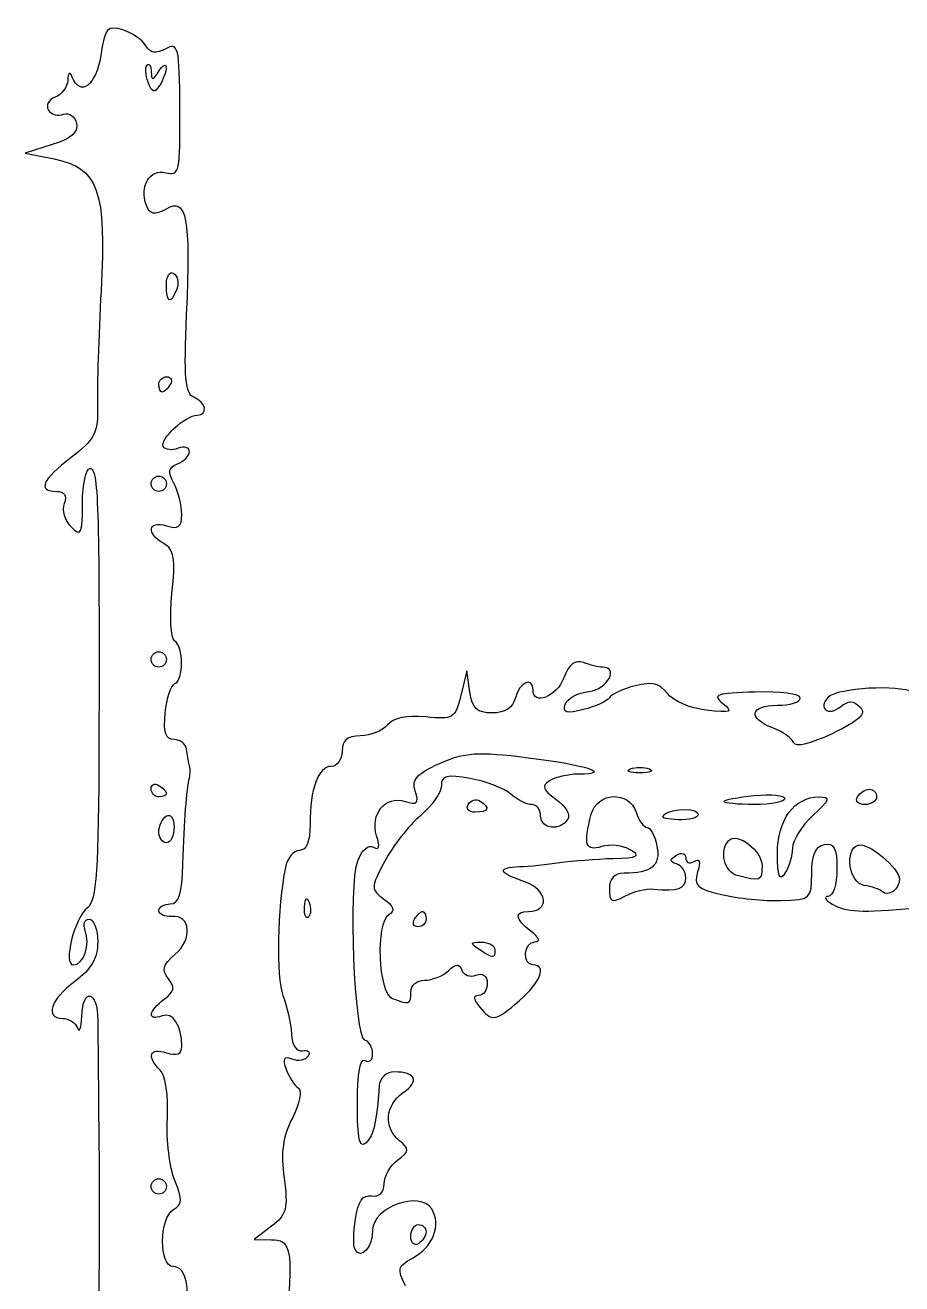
# Model space of a CAD drawing. Extents: x -171 to 832, y -60 to 309.
# Drawn here: x 155.53 to 165.31, y 148.6 to 162.65 of the extents above; entities that cross this region are included whole.
import ezdxf

# ---------------------------------------------------------------- set-up
doc = ezdxf.new("R2010")
doc.units = 0
doc.layers.add('Mobo_Pics_Outline', color=7, linetype='CONTINUOUS')

msp = doc.modelspace()

# ---------------------------------------------------------------- linework, layer by layer
at = {"layer": 'Mobo_Pics_Outline', "color": 1}
for points in [[(156.900385, 162.010264)], [(157.103722, 159.75129)], [(157.018479, 158.638093)], [(156.933235, 157.529923)], [(156.933235, 155.569317)], [(162.282263, 154.346961)], [(156.933235, 154.125102)], [(163.326495, 153.98337)], [(164.818259, 154.034932)], [(160.471701, 153.951092)], [(162.644545, 153.811874)], [(157.018479, 153.646302)], [(163.924529, 153.403719)], [(163.475671, 153.155999)], [(165.093701, 152.9781)], [(158.644746, 152.806014)], [(159.874135, 152.671056)], [(160.598676, 152.330077)], [(156.933235, 149.687498)], [(159.831513, 149.128398)]]:
    msp.add_lwpolyline(points, close=True, dxfattribs=at)
for points in [[(155.827491, 161.314517), (155.526982, 161.221059), (155.849652, 161.155267)], [(160.491243, 155.206289), (160.457029, 155.440714), (160.390471, 155.167596)], [(158.277671, 149.242433), (158.084745, 149.093926), (158.276537, 149.092052)]]:
    msp.add_lwpolyline(points, dxfattribs=at)
for points in [[(156.615695, 162.59536), (156.445702, 162.648113), (156.419906, 162.618037), (156.370385, 162.308174)], [(156.874158, 162.419158), (156.836486, 162.483647), (156.72018, 162.56296), (156.615695, 162.59536)], [(157.095488, 162.383697), (156.986524, 162.325388), (156.922999, 162.335565), (156.874158, 162.419158)], [(157.254256, 161.71217), (157.24887, 162.409175), (157.236965, 162.459376), (157.095488, 162.383697)], [(156.370385, 162.308174), (156.316952, 161.973997), (156.143273, 161.843175), (156.052307, 162.068589)], [(156.052307, 162.068589), (156.025094, 162.135884), (156.006839, 162.123525), (156.002587, 162.035084)], [(156.90047, 162.010264), (156.869402, 162.091222), (156.864073, 162.177565), (156.888564, 162.202113)], [(156.888564, 162.202113), (156.913226, 162.226774), (156.933777, 162.192475), (156.934485, 162.125974)], [(156.934485, 162.125974), (156.935594, 162.026535), (156.950359, 162.027782), (157.018419, 162.133061)], [(157.018419, 162.133061), (157.063887, 162.203389), (157.101049, 162.222579), (157.101049, 162.175694)], [(157.101049, 162.175694), (157.101049, 162.128809), (157.068621, 162.039291), (157.028964, 161.976759)], [(156.002587, 162.035084), (155.998902, 161.958067), (155.935888, 161.872007), (155.862584, 161.843887)], [(157.028964, 161.976759), (156.971846, 161.886645), (156.945172, 161.89359), (156.900385, 162.010264)], [(155.862584, 161.843887), (155.78928, 161.815824), (155.754811, 161.751506), (155.785963, 161.701078)], [(155.785963, 161.701078), (155.817116, 161.650678), (155.893878, 161.629106), (155.956496, 161.653144)], [(157.097897, 161.001283), (157.2487, 160.961853), (157.259755, 161.012055), (157.254256, 161.71217)], [(156.099192, 161.5524), (156.119601, 161.450552), (156.039381, 161.380394), (155.827491, 161.314517)], [(155.956496, 161.653144), (156.019397, 161.677238), (156.083289, 161.632167), (156.099192, 161.5524)], [(155.849652, 161.155267), (156.346257, 161.054013), (156.43542, 160.804088), (156.374651, 159.683655)], [(156.880536, 160.637102), (156.798785, 160.850125), (156.917188, 161.048534), (157.097897, 161.001283)], [(157.329488, 159.417779), (157.378442, 160.507258), (157.336574, 160.722637), (157.100675, 160.596368)], [(157.100675, 160.596368), (156.967957, 160.52536), (156.920023, 160.534233), (156.880536, 160.637102)], [(157.103722, 159.75129), (157.103722, 159.847838), (157.140403, 159.904134), (157.185247, 159.876439)], [(157.185247, 159.876439), (157.230091, 159.84866), (157.245171, 159.769743), (157.218752, 159.700918)], [(157.218752, 159.700918), (157.151146, 159.524717), (157.103722, 159.545466), (157.103722, 159.75129)], [(156.374651, 159.683655), (156.347155, 159.178611), (156.329127, 158.60554), (156.334371, 158.410162)], [(157.41019, 158.494918), (157.314039, 158.531825), (157.297966, 158.715623), (157.329488, 159.417779)], [(157.018479, 158.638093), (157.018479, 158.684978), (157.059099, 158.723331), (157.108762, 158.723331)], [(157.056066, 158.552855), (157.035373, 158.552855), (157.018479, 158.591208), (157.018479, 158.638093)], [(157.14635, 158.638093), (157.11738, 158.591208), (157.076759, 158.552855), (157.056066, 158.552855)], [(157.108762, 158.723331), (157.158425, 158.723331), (157.17532, 158.684978), (157.14635, 158.638093)], [(157.445991, 158.296606), (157.573295, 158.296606), (157.546962, 158.442448), (157.41019, 158.494918)], [(156.334371, 158.410162), (156.342591, 158.098453), (156.306875, 158.026722), (156.041994, 157.824651)], [(157.068524, 157.944149), (157.021809, 158.01972), (157.318342, 158.296606), (157.445991, 158.296606)], [(157.234635, 157.925724), (157.165809, 157.899361), (157.09106, 157.907582), (157.068524, 157.944149)], [(157.359784, 157.888505), (157.359784, 157.93539), (157.30346, 157.952142), (157.234635, 157.925724)], [(156.041994, 157.824651), (155.716407, 157.576308), (155.659113, 157.444117), (155.877075, 157.444117)], [(157.228257, 157.752782), (157.300597, 157.780561), (157.359784, 157.84162), (157.359784, 157.888505)], [(156.166294, 157.31018), (156.166294, 157.524508), (156.204646, 157.699865), (156.251531, 157.699865)], [(156.251531, 157.699865), (156.344423, 157.699865), (156.357009, 157.3091), (156.350262, 154.633274)], [(157.185624, 157.536158), (157.116798, 157.664766), (157.126436, 157.71372), (157.228257, 157.752782)], [(156.933235, 157.529923), (156.933235, 157.576808), (156.971588, 157.61516), (157.018473, 157.61516)], [(157.018473, 157.444685), (156.971588, 157.444685), (156.933235, 157.483037), (156.933235, 157.529923)], [(157.018473, 157.61516), (157.065358, 157.61516), (157.103711, 157.576808), (157.103711, 157.529923)], [(157.103711, 157.529923), (157.103711, 157.483037), (157.065358, 157.444685), (157.018473, 157.444685)], [(157.274546, 157.188174), (157.274546, 157.288181), (157.234521, 157.444766), (157.185624, 157.536158)], [(155.877075, 157.444117), (155.966678, 157.444117), (155.996243, 157.397714), (155.962568, 157.309925)], [(155.962568, 157.309925), (155.934221, 157.236111), (155.96852, 157.118303), (156.038678, 157.048117)], [(156.038678, 157.048117), (156.152007, 156.934788), (156.166294, 156.964127), (156.166294, 157.31018)], [(157.074477, 156.862218), (156.875797, 156.973393), (156.898531, 157.125699), (157.104071, 157.060445)], [(157.104071, 157.060445), (157.238178, 157.017869), (157.274546, 157.045138), (157.274546, 157.188174)], [(157.166008, 156.305049), (157.206317, 156.695445), (157.189535, 156.797866), (157.074477, 156.862218)], [(157.195602, 155.777924), (157.152175, 155.804853), (157.138852, 156.041971), (157.166008, 156.305049)], [(156.933235, 155.569317), (156.933235, 155.616202), (156.971588, 155.654555), (157.018473, 155.654555)], [(157.018473, 155.654555), (157.065358, 155.654555), (157.103711, 155.616202), (157.103711, 155.569317)], [(157.197223, 155.298758), (157.298618, 155.336005), (157.297371, 155.715049), (157.195602, 155.777924)], [(157.018473, 155.484079), (156.971588, 155.484079), (156.933235, 155.522432), (156.933235, 155.569317)], [(157.103711, 155.569317), (157.103711, 155.522432), (157.065358, 155.484079), (157.018473, 155.484079)], [(161.758327, 155.534598), (161.666994, 155.569634), (161.597971, 155.515606), (161.540342, 155.364122)], [(161.970245, 155.483319), (161.927186, 155.483319), (161.831829, 155.50628), (161.758327, 155.534598)], [(161.196077, 155.227577), (161.196077, 155.38181), (161.046437, 155.316444), (161.000912, 155.14234)], [(161.82066, 155.21193), (162.026144, 155.236308), (162.162309, 155.483319), (161.970245, 155.483319)], [(157.090669, 154.972128), (157.106826, 155.13614), (157.154675, 155.283131), (157.197223, 155.298758)], [(161.540342, 155.364122), (161.460009, 155.152828), (161.196077, 155.048147), (161.196077, 155.227577)], [(162.339656, 155.276021), (162.203905, 155.241949), (162.072887, 155.181798), (162.048498, 155.14234)], [(162.695472, 155.188913), (162.613154, 155.301477), (162.526073, 155.322793), (162.339656, 155.276021)], [(165.430905, 155.201754), (165.287018, 155.290677), (164.594829, 155.250538), (164.491574, 155.147272)], [(160.390471, 155.167596), (160.327996, 154.911231), (160.303901, 154.896462), (159.998026, 154.926907)], [(160.74089, 154.971864), (160.57101, 154.971864), (160.518229, 155.021414), (160.491243, 155.206289)], [(161.000912, 155.14234), (160.971148, 155.028585), (160.884635, 154.971864), (160.74089, 154.971864)], [(161.553807, 155.066371), (161.57535, 155.131596), (161.695341, 155.197105), (161.82066, 155.21193)], [(162.048498, 155.14234), (162.02412, 155.102881), (161.894066, 155.042985), (161.759489, 155.009196)], [(163.129737, 155.002677), (162.950842, 155.023086), (162.755416, 155.106935), (162.695472, 155.188913)], [(163.676443, 155.205524), (163.243329, 155.193618), (163.192898, 155.175845), (163.314159, 155.078532)], [(164.179602, 155.138258), (164.179602, 155.182932), (163.953198, 155.213177), (163.676443, 155.205524)], [(163.92386, 155.057045), (164.064515, 155.057045), (164.179602, 155.093584), (164.179602, 155.138258)], [(164.491574, 155.147272), (164.366878, 155.022576), (164.493278, 154.928154), (164.631379, 155.042787)], [(164.631379, 155.042787), (164.71639, 155.113341), (164.772232, 155.112207), (164.84599, 155.038535)], [(157.189343, 154.673775), (157.094495, 154.673861), (157.069012, 154.750935), (157.090669, 154.972128)], [(161.759489, 155.009196), (161.57056, 154.961773), (161.523703, 154.974812), (161.553807, 155.066371)], [(163.314159, 155.078532), (163.435907, 154.980821), (163.410877, 154.970532), (163.129737, 155.002677)], [(163.872326, 154.804705), (163.587784, 154.912875), (163.617236, 155.057045), (163.92386, 155.057045)], [(164.84599, 155.038535), (164.9221, 154.962425), (164.849958, 154.892664), (164.541356, 154.74376)], [(159.571239, 154.837757), (159.515736, 154.770888), (159.379135, 154.716179), (159.267671, 154.716179)], [(159.998026, 154.926907), (159.786278, 154.947883), (159.636798, 154.916702), (159.571239, 154.837757)], [(157.327872, 154.567079), (157.321919, 154.625672), (157.25967, 154.67369), (157.189343, 154.673775)], [(159.267671, 154.716179), (159.121828, 154.716179), (159.064994, 154.668387), (159.064994, 154.545703)], [(164.106751, 154.637886), (164.090027, 154.686954), (163.984635, 154.762015), (163.872326, 154.804705)], [(164.541356, 154.74376), (164.298115, 154.626406), (164.12495, 154.584226), (164.106751, 154.637886)], [(156.350262, 154.633274), (156.346577, 153.226564), (156.322483, 152.870762), (156.224659, 152.799324)], [(157.35928, 154.396604), (157.347941, 154.431753), (157.333768, 154.508487), (157.327872, 154.567079)], [(159.064994, 154.545703), (159.064994, 154.451933), (159.01003, 154.375228), (158.942877, 154.375228)], [(160.153398, 154.409022), (160.428983, 154.533293), (160.576812, 154.542818), (161.141924, 154.47266)], [(157.360133, 154.247416), (157.371188, 154.294301), (157.371188, 154.361426), (157.35928, 154.396604)], [(159.881811, 154.097588), (159.840255, 154.228549), (159.896551, 154.293264), (160.153398, 154.409022)], [(161.141924, 154.47266), (161.797677, 154.391249), (162.101214, 154.291328), (161.700474, 154.288777)], [(157.288331, 153.288427), (157.302788, 153.774376), (157.328215, 154.113383), (157.360133, 154.247416)], [(158.942877, 154.375228), (158.79763, 154.375228), (158.706978, 154.126176), (158.706978, 153.727143)], [(160.492861, 154.240531), (160.232131, 154.287246), (160.173198, 154.272506), (160.173198, 154.160594)], [(161.700474, 154.288777), (161.587174, 154.288094), (161.442607, 154.254619), (161.379235, 154.214452)], [(162.388817, 154.30396), (162.271604, 154.30396), (162.223671, 154.323235), (162.282263, 154.346961)], [(162.282263, 154.346961), (162.340883, 154.370489), (162.436779, 154.370489), (162.495371, 154.346961)], [(162.495371, 154.346961), (162.553963, 154.323434), (162.506143, 154.30396), (162.388817, 154.30396)], [(156.933235, 154.125102), (156.933235, 154.174765), (156.971588, 154.19166), (157.018473, 154.162689)], [(157.018473, 154.034819), (156.971588, 154.034819), (156.933235, 154.075439), (156.933235, 154.125102)], [(157.018473, 154.162689), (157.065358, 154.133719), (157.103711, 154.093099), (157.103711, 154.072406)], [(160.173198, 154.160594), (160.173198, 154.085107), (160.067721, 153.933766), (159.938773, 153.824232)], [(160.947099, 154.066172), (160.873087, 154.130547), (160.66868, 154.20901), (160.492861, 154.240531)], [(161.379235, 154.214452), (161.28847, 154.156937), (161.304004, 154.113397), (161.452397, 154.009451)], [(161.846473, 153.842609), (161.913229, 154.091746), (162.2697, 154.10694), (162.346827, 153.863869)], [(164.818259, 154.034932), (164.847229, 154.081817), (164.90704, 154.12017), (164.951147, 154.12017)], [(164.951147, 154.12017), (164.995254, 154.12017), (165.031367, 154.081817), (165.031367, 154.034932)], [(157.103711, 154.072406), (157.103711, 154.051713), (157.065358, 154.034819), (157.018473, 154.034819)], [(159.450693, 153.601534), (159.373959, 153.843273), (159.548488, 154.054706), (159.767405, 153.985223)], [(159.767405, 153.985223), (159.903213, 153.942108), (159.924501, 153.963113), (159.881811, 154.097588)], [(160.471701, 153.951092), (160.501153, 153.998742), (160.560964, 154.015665), (160.604589, 153.988679)], [(160.604589, 153.988679), (160.722822, 153.915602), (160.700769, 153.864465), (160.551043, 153.864465)], [(161.181524, 153.949101), (161.126617, 153.949101), (161.021112, 154.001769), (160.947099, 154.066172)], [(161.452397, 154.009451), (161.556032, 153.936855), (161.615191, 153.836055), (161.583925, 153.785429)], [(163.326495, 153.98337), (163.326495, 154.001795), (163.479934, 154.031672), (163.667472, 154.049559)], [(163.667472, 153.949694), (163.479932, 153.949694), (163.326495, 153.964718), (163.326495, 153.98337)], [(163.667472, 154.049559), (163.855012, 154.067417), (164.008446, 154.052294), (164.008446, 154.015883)], [(164.008446, 154.015883), (164.008446, 153.979486), (163.855006, 153.949694), (163.667472, 153.949694)], [(163.924506, 153.403699), (163.92314, 153.778589), (164.112103, 154.034926), (164.389893, 154.034926)], [(164.389893, 154.034926), (164.5204, 154.034926), (164.509288, 154.002016), (164.319253, 153.8259)], [(164.898479, 153.949694), (164.825374, 153.949694), (164.789289, 153.988047), (164.818259, 154.034932)], [(165.031367, 154.034932), (165.031367, 153.988047), (164.971556, 153.949694), (164.898479, 153.949694)], [(157.103717, 153.821823), (157.150602, 153.850793), (157.188954, 153.795461), (157.188954, 153.698998)], [(159.938773, 153.824232), (159.809854, 153.714701), (159.630823, 153.486351), (159.540942, 153.316768)], [(160.551043, 153.864465), (160.477937, 153.864465), (160.442249, 153.903441), (160.471701, 153.951092)], [(161.281361, 153.82123), (161.281361, 153.891558), (161.236431, 153.949101), (161.181524, 153.949101)], [(161.961503, 153.479777), (161.781276, 153.422574), (161.755594, 153.503588), (161.846473, 153.842609)], [(162.346827, 153.863869), (162.376591, 153.770099), (162.432235, 153.693393), (162.470503, 153.693393)], [(162.644547, 153.811874), (162.644547, 153.887559), (162.989419, 153.927102), (163.033089, 153.856434)], [(163.033089, 153.856434), (163.059452, 153.813943), (162.982661, 153.77919), (162.862699, 153.77919)], [(164.319253, 153.8259), (164.195209, 153.710926), (164.093105, 153.547906), (164.092397, 153.463615)], [(157.018479, 153.646302), (157.018479, 153.713852), (157.056831, 153.792853), (157.103717, 153.821823)], [(157.188954, 153.698998), (157.188954, 153.60245), (157.150602, 153.523477), (157.103717, 153.523477)], [(158.706978, 153.727143), (158.706978, 153.537647), (158.666301, 153.43755), (158.589255, 153.43755)], [(161.583925, 153.785429), (161.499226, 153.648374), (161.281361, 153.674141), (161.281361, 153.82123)], [(162.470503, 153.693393), (162.508771, 153.693393), (162.558037, 153.599425), (162.579977, 153.484565)], [(162.862699, 153.77919), (162.742737, 153.77919), (162.644545, 153.79393), (162.644545, 153.811874)], [(157.103717, 153.523477), (157.056831, 153.523477), (157.018479, 153.578752), (157.018479, 153.646302)], [(159.414948, 153.474712), (159.478954, 153.435169), (159.490491, 153.476112), (159.450693, 153.601534)], [(163.475671, 153.156008), (163.330963, 153.193822), (163.271265, 153.439818), (163.380342, 153.548881)], [(163.380342, 153.548881), (163.477485, 153.646024), (163.752729, 153.435977), (163.752729, 153.264736)], [(158.589255, 153.43755), (158.524512, 153.43755), (158.453617, 153.351235), (158.431734, 153.245758)], [(159.239568, 153.320564), (159.28634, 153.443616), (159.360211, 153.508529), (159.414948, 153.474712)], [(162.281166, 153.445507), (162.198167, 153.493809), (162.054309, 153.509258), (161.961503, 153.479777)], [(162.091074, 153.348136), (162.368274, 153.35579), (162.403824, 153.374215), (162.281166, 153.445507)], [(162.579977, 153.484565), (162.621505, 153.267403), (162.517586, 153.181944), (162.21198, 153.181944)], [(162.798565, 153.384479), (162.854889, 153.419289), (162.900924, 153.404889), (162.900924, 153.35242)], [(164.008463, 153.182503), (163.947688, 153.088449), (163.925493, 153.146928), (163.924529, 153.403719)], [(164.092397, 153.463615), (164.091546, 153.379341), (164.053902, 153.252831), (164.008463, 153.182503)], [(164.30743, 153.181726), (164.30743, 153.387634), (164.349836, 153.484931), (164.448085, 153.504351)], [(164.448085, 153.504351), (164.557616, 153.525894), (164.58874, 153.465148), (164.58874, 153.229192)], [(164.89237, 153.047497), (164.724616, 153.072159), (164.670077, 153.445663), (164.826607, 153.497837)], [(164.826607, 153.497837), (164.935174, 153.534036), (165.287109, 153.240367), (165.287109, 153.113596)], [(157.147138, 152.840899), (157.242864, 152.840899), (157.278353, 152.953378), (157.288331, 153.288427)], [(159.31857, 151.321464), (159.202576, 151.360129), (159.135877, 153.047871), (159.239568, 153.320564)], [(159.540942, 153.316768), (159.383279, 153.019295), (159.382996, 153.004447), (159.532438, 152.895089)], [(161.046842, 153.256549), (161.152319, 153.260518), (161.353718, 153.280644), (161.49437, 153.301251)], [(161.49437, 153.301251), (161.635025, 153.321944), (161.90354, 153.342921), (162.091074, 153.348136)], [(162.798565, 153.287109), (162.718911, 153.313755), (162.718911, 153.33527), (162.798565, 153.384479)], [(162.900924, 153.132224), (162.900924, 153.19864), (162.854861, 153.268344), (162.798565, 153.287109)], [(162.900924, 153.35242), (162.900924, 153.300007), (162.943387, 153.283368), (162.995289, 153.315456)], [(162.995289, 153.315456), (163.058445, 153.354489), (163.071116, 153.315283), (163.033586, 153.197081)], [(163.752729, 153.264736), (163.752729, 153.094005), (163.736855, 153.087769), (163.475671, 153.155999)], [(158.431734, 153.245758), (158.341507, 152.811045), (158.3262, 152.016987), (158.404238, 151.81793)], [(161.105604, 153.08579), (160.805869, 153.190275), (160.786494, 153.246599), (161.046842, 153.256549)], [(162.21198, 153.181944), (162.104349, 153.181944), (162.048478, 153.122643), (162.048478, 153.008464)], [(162.54199, 153.006451), (162.811508, 152.979522), (162.900924, 153.010703), (162.900924, 153.132224)], [(163.033586, 153.197081), (162.985793, 153.046448), (163.025365, 153.009172), (163.301488, 152.944457)], [(163.966456, 152.87773), (164.296766, 152.886517), (164.30743, 152.896155), (164.30743, 153.181726)], [(164.58874, 153.229192), (164.58874, 153.059198), (164.54571, 152.925091), (164.490718, 152.923637)], [(161.144297, 152.755783), (161.388048, 152.755783), (161.35973, 152.99721), (161.105604, 153.08579)], [(162.048478, 153.008464), (162.048478, 152.860268), (162.073706, 152.848533), (162.222327, 152.928016)], [(162.222327, 152.928016), (162.31794, 152.979182), (162.461798, 153.014473), (162.54199, 153.006451)], [(165.093687, 152.978105), (165.067892, 153.0039), (164.97741, 153.035025), (164.89237, 153.047497)], [(165.287109, 153.113596), (165.287109, 153.003016), (165.158728, 152.913073), (165.093701, 152.9781)], [(157.019267, 152.765129), (157.019267, 152.806798), (157.07681, 152.840899), (157.147138, 152.840899)], [(158.644831, 152.806014), (158.6488, 152.905311), (158.669209, 152.925523), (158.696337, 152.857519)], [(158.696337, 152.857519), (158.720998, 152.795979), (158.71788, 152.722477), (158.689534, 152.69413)], [(159.532438, 152.895089), (159.64007, 152.816399), (159.657446, 152.763193), (159.589301, 152.72107)], [(163.301488, 152.944457), (163.479674, 152.902703), (163.778922, 152.872684), (163.966456, 152.87773)], [(164.490718, 152.923637), (164.436803, 152.922214), (164.456731, 152.883668), (164.534995, 152.838002)], [(156.224659, 152.799324), (156.078334, 152.692344), (155.945503, 152.159039), (156.065182, 152.159039)], [(157.165166, 152.701208), (157.084917, 152.694688), (157.019267, 152.723602), (157.019267, 152.765129)], [(157.198331, 152.27441), (157.399223, 152.446416), (157.378076, 152.718485), (157.165166, 152.701208)], [(158.689534, 152.69413), (158.661187, 152.665784), (158.641061, 152.716241), (158.644746, 152.806014)], [(159.589301, 152.72107), (159.433537, 152.624806), (159.46401, 151.846678), (159.625981, 151.784529)], [(159.874135, 152.671056), (159.903105, 152.717941), (159.943725, 152.756294), (159.964418, 152.756294)], [(159.964418, 152.756294), (159.985111, 152.756294), (160.002006, 152.717941), (160.002006, 152.671056)], [(161.174741, 152.533462), (160.994996, 152.669894), (160.983232, 152.755783), (161.144297, 152.755783)], [(164.534995, 152.838002), (164.687754, 152.748853), (164.856586, 152.740887), (165.458242, 152.794349)], [(156.197134, 152.542635), (156.170205, 152.612963), (156.190615, 152.670506), (156.242432, 152.670506)], [(156.242432, 152.670506), (156.294334, 152.670506), (156.336797, 152.556581), (156.336797, 152.417315)], [(159.911722, 152.585819), (159.862059, 152.585819), (159.845165, 152.624171), (159.874135, 152.671056)], [(160.002006, 152.671056), (160.002006, 152.624171), (159.961385, 152.585819), (159.911722, 152.585819)], [(156.065182, 152.159039), (156.178653, 152.159039), (156.256974, 152.386718), (156.197134, 152.542635)], [(161.217374, 152.417497), (161.282458, 152.419149), (161.265875, 152.464297), (161.174741, 152.533462)], [(156.336797, 152.417315), (156.336797, 152.234849), (156.265364, 152.11133), (156.081056, 151.975068)], [(160.598704, 152.330077), (160.489429, 152.400688), (160.492547, 152.412905), (160.619964, 152.414011)], [(160.769151, 152.330077), (160.769151, 152.226102), (160.759514, 152.226102), (160.598676, 152.330077)], [(160.619964, 152.414011), (160.702027, 152.414691), (160.769151, 152.376962), (160.769151, 152.330077)], [(161.196114, 152.159062), (161.07088, 152.159062), (161.091941, 152.414322), (161.217374, 152.417497)], [(157.125679, 152.005572), (157.046479, 152.101014), (157.06173, 152.157424), (157.198331, 152.27441)], [(160.251956, 152.095093), (160.338214, 152.176475), (160.373761, 152.177609), (160.402391, 152.099912)], [(161.046927, 151.764176), (161.282373, 151.966655), (161.355047, 152.159062), (161.196114, 152.159062)], [(157.079957, 151.778063), (157.194561, 151.861855), (157.204369, 151.910724), (157.125679, 152.005572)], [(159.985556, 151.988538), (160.069944, 151.988538), (160.189821, 152.036501), (160.251956, 152.095093)], [(160.402391, 152.099912), (160.423084, 152.043927), (160.494914, 152.019266), (160.562208, 152.04509)], [(160.562208, 152.04509), (160.637241, 152.07389), (160.68458, 152.039137), (160.68458, 151.955061)], [(156.081056, 151.975068), (155.811849, 151.776048), (155.741981, 151.56233), (155.946098, 151.56233)], [(156.159575, 151.583646), (156.169213, 151.916071), (156.336514, 151.876119), (156.338158, 151.541013)], [(159.625981, 151.784529), (159.816498, 151.711423), (159.832117, 151.717178), (159.832117, 151.860667)], [(159.832117, 151.860667), (159.832117, 151.930995), (159.901169, 151.988538), (159.985556, 151.988538)], [(160.68458, 151.955061), (160.68458, 151.879716), (160.641522, 151.818091), (160.588911, 151.818091)], [(157.054728, 151.590381), (156.88686, 151.52595), (156.90333, 151.648973), (157.079957, 151.778063)], [(158.404238, 151.81793), (158.450187, 151.700717), (158.492991, 151.508922), (158.49934, 151.391712)], [(160.588911, 151.818091), (160.522807, 151.818091), (160.526038, 151.778576), (160.599399, 151.69022)], [(160.599399, 151.69022), (160.739232, 151.521729), (160.77115, 151.527001), (161.046927, 151.764176)], [(156.109856, 151.455775), (156.133383, 151.397155), (156.15589, 151.454709), (156.159575, 151.583646)], [(157.274895, 151.251193), (157.274895, 151.48542), (157.176448, 151.637088), (157.054728, 151.590381)], [(155.946098, 151.56233), (156.012514, 151.56233), (156.086215, 151.514367), (156.109856, 151.455775)], [(156.338158, 151.541013), (156.339011, 151.388651), (156.34326, 150.861197), (156.348079, 150.368915)], [(158.49934, 151.391712), (158.506143, 151.263955), (158.556118, 151.187986), (158.623809, 151.202018)], [(159.405934, 151.166551), (159.405934, 151.235744), (159.366617, 151.305448), (159.31857, 151.321464)], [(157.035509, 150.983291), (156.879575, 151.139225), (156.914697, 151.238862), (157.10442, 151.178655)], [(157.10442, 151.178655), (157.222681, 151.141124), (157.274895, 151.163347), (157.274895, 151.251193)], [(158.623809, 151.202018), (158.685888, 151.214774), (158.713441, 151.187844), (158.685009, 151.14181)], [(159.320696, 151.093445), (159.367581, 151.064475), (159.405934, 151.097414), (159.405934, 151.166551)], [(158.50722, 151.106575), (158.413252, 151.142632), (158.396074, 151.114512), (158.439813, 150.996307)], [(158.685009, 151.14181), (158.656578, 151.095804), (158.576584, 151.079958), (158.50722, 151.106575)], [(159.235458, 150.612587), (159.235458, 150.946579), (159.267348, 151.126426), (159.320696, 151.093445)], [(157.113972, 150.446179), (157.127295, 150.699852), (157.094697, 150.924123), (157.035509, 150.983291)], [(158.439813, 150.996307), (158.472071, 150.909029), (158.533696, 150.813955), (158.576698, 150.785013)], [(159.647474, 150.965591), (159.5596, 150.965591), (159.486437, 150.900281), (159.480315, 150.816404)], [(159.746374, 150.733972), (159.933206, 150.864848), (159.890204, 150.965591), (159.647474, 150.965591)], [(158.576698, 150.785013), (158.620833, 150.755306), (158.591438, 150.609804), (158.509375, 150.450987)], [(159.480315, 150.816404), (159.449134, 150.388772), (159.42022, 150.263795), (159.332063, 150.175655)], [(159.705244, 150.197604), (159.525726, 150.346593), (159.544604, 150.59264), (159.746374, 150.733972)], [(159.332063, 150.175655), (159.260091, 150.103683), (159.235458, 150.215056), (159.235458, 150.612587)], [(156.348079, 150.368915), (156.367922, 148.273197), (156.333906, 147.129664), (156.251673, 147.129664)], [(157.197311, 149.75367), (157.138775, 149.895005), (157.101273, 150.206629), (157.113972, 150.446179)], [(158.509375, 150.450987), (158.403359, 150.246014), (158.378357, 150.063854), (158.41722, 149.78025)], [(159.684551, 149.981377), (159.816929, 150.07818), (159.81931, 150.102955), (159.705244, 150.197604)], [(159.534428, 149.715572), (159.534428, 149.801632), (159.602318, 149.921254), (159.684551, 149.981377)], [(156.933235, 149.687498), (156.933235, 149.734383), (156.971588, 149.772736), (157.018473, 149.772736)], [(157.018473, 149.772736), (157.065358, 149.772736), (157.103711, 149.734383), (157.103711, 149.687498)], [(157.182854, 149.428995), (157.283257, 149.485178), (157.285723, 149.540397), (157.197311, 149.75367)], [(158.41722, 149.78025), (158.463624, 149.441646), (158.445567, 149.371585), (158.277671, 149.242433)], [(157.018473, 149.60226), (156.971588, 149.60226), (156.933235, 149.640613), (156.933235, 149.687498)], [(157.103711, 149.687498), (157.103711, 149.640613), (157.065358, 149.60226), (157.018473, 149.60226)], [(159.394538, 149.581862), (159.480967, 149.567689), (159.53406, 149.618485), (159.534428, 149.715572)], [(160.064768, 149.436487), (159.935706, 149.643303), (159.40599, 149.454912), (159.40599, 149.20226)], [(159.212894, 149.32612), (159.242885, 149.523355), (159.295893, 149.597991), (159.394538, 149.581862)], [(157.181661, 148.791826), (157.020511, 148.791826), (157.021588, 149.338714), (157.182854, 149.428995)], [(159.851319, 148.887334), (160.078997, 149.009167), (160.175874, 149.258432), (160.064768, 149.436487)], [(159.208926, 148.982292), (159.187949, 149.018235), (159.18965, 149.17295), (159.212894, 149.32612)], [(159.40599, 149.20226), (159.40599, 149.009759), (159.277212, 148.865992), (159.208926, 148.982292)], [(159.831513, 149.128398), (159.831513, 149.201476), (159.869866, 149.261287), (159.916751, 149.261287)], [(159.916751, 149.261287), (159.963636, 149.261287), (160.001989, 149.225202), (160.001989, 149.181066)], [(158.276537, 149.092052), (158.477655, 149.09009), (158.502146, 149.00568), (158.470058, 148.425105)], [(159.916751, 149.048178), (159.869866, 149.019208), (159.831513, 149.055265), (159.831513, 149.128398)], [(160.001989, 149.181066), (160.001989, 149.136959), (159.963636, 149.077148), (159.916751, 149.048178)], [(157.30647, 148.201883), (157.377166, 148.54433), (157.324895, 148.791826), (157.181661, 148.791826)], [(159.773593, 148.576901), (159.67781, 148.765036), (159.686314, 148.799023), (159.851319, 148.887334)]]:
    msp.add_open_spline(points, degree=3, dxfattribs=at)

doc.saveas('drawing.dxf')
